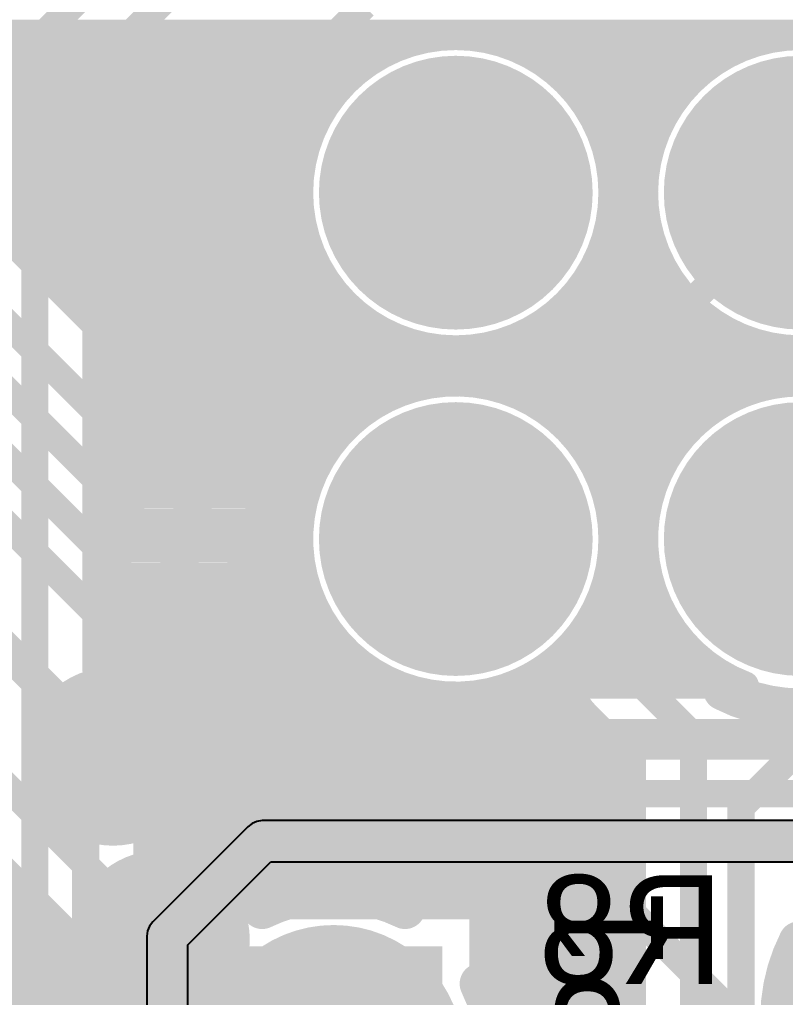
# Model space of a CAD drawing. Header units: millimetres. Extents: x 0.11 to 5.67, y 0.55 to 4.24.
# Drawn here: x 2.5536 to 2.7757, y 2.7903 to 3.0738 of the extents above; entities that cross this region are included whole.
import ezdxf

# ---------------------------------------------------------------- set-up
doc = ezdxf.new("R2010")
doc.units = ezdxf.units.MM
doc.header["$MEASUREMENT"] = 0
for name, color, linetype in [('BottomLayer', 5, 'Continuous'), ('BottomOverlay', 54, 'Continuous'), ('BottomSolder', 6, 'Continuous'), ('InternalPlane1', 76, 'Continuous'), ('InternalPlane2', 16, 'Continuous'), ('MultiLayer', 9, 'Continuous'), ('PadHoleLayer', 156, 'Continuous'), ('TopLayer', 1, 'Continuous'), ('TopOverlay', 2, 'Continuous'), ('TopSolder', 216, 'Continuous'), ('ViaHoleLayer', 16, 'Continuous')]:
    doc.layers.add(name, color=color, linetype=linetype)

# ---------------------------------------------------------------- blocks, each defined once
blk = doc.blocks.new('NANOPINEO_CORE_1')
at = {"layer": 'BottomLayer', "const_width": 0.0315}
for points in [[(0.37146, -0.58169, 1), (0.40295, -0.58169, 1)], [(0.47146, -0.58169, 1), (0.50295, -0.58169, 1)], [(0.37146, -0.68209, 1), (0.40295, -0.68209, 1)], [(0.47146, -0.68209, 1), (0.50295, -0.68209, 1)]]:
    blk.add_lwpolyline(points, format="xyb", close=True, dxfattribs=at)
at = {"layer": 'BottomSolder', "const_width": 0.03346}
for points in [[(0.37047, -0.58169, 1), (0.40394, -0.58169, 1)], [(0.47047, -0.58169, 1), (0.50394, -0.58169, 1)], [(0.37047, -0.68209, 1), (0.40394, -0.68209, 1)], [(0.47047, -0.68209, 1), (0.50394, -0.68209, 1)]]:
    blk.add_lwpolyline(points, format="xyb", close=True, dxfattribs=at)
at = {"layer": 'InternalPlane1', "const_width": 0.03968}
for points in [[(0.36736, -0.58169, 1), (0.40705, -0.58169, 1)], [(0.46736, -0.58169, 1), (0.50705, -0.58169, 1)], [(0.36736, -0.68209, 1), (0.40705, -0.68209, 1)], [(0.46736, -0.68209, 1), (0.50705, -0.68209, 1)]]:
    blk.add_lwpolyline(points, format="xyb", close=True, dxfattribs=at)
at = {"layer": 'InternalPlane2', "const_width": 0.01181}
for points in [[(0.36486, -0.53784, -0.240079), (0.40955, -0.53784)], [(0.46486, -0.53784, -0.240079), (0.50955, -0.53784)], [(0.43105, -0.55935, -0.240079), (0.43105, -0.60403)], [(0.44336, -0.60403, -0.240079), (0.44336, -0.55935)], [(0.53105, -0.55935, -0.240079), (0.53105, -0.60403)], [(0.40955, -0.62554, -0.240079), (0.36486, -0.62554)], [(0.50955, -0.62554, -0.240079), (0.46486, -0.62554)]]:
    blk.add_lwpolyline(points, format="xyb", dxfattribs=at)
at = {"layer": 'InternalPlane2'}
for points, const_width in [([(0.40659, -0.53784, 1), (0.4125, -0.53784, 1)], 0.00591), ([(0.46191, -0.53784, 1), (0.46782, -0.53784, 1)], 0.00591), ([(0.50659, -0.53784, 1), (0.5125, -0.53784, 1)], 0.00591), ([(0.4281, -0.55935, 1), (0.43401, -0.55935, 1)], 0.00591), ([(0.4404, -0.55935, 1), (0.44631, -0.55935, 1)], 0.00591), ([(0.5281, -0.55935, 1), (0.53401, -0.55935, 1)], 0.00591), ([(0.4281, -0.60403, 1), (0.43401, -0.60403, 1)], 0.00591), ([(0.4404, -0.60403, 1), (0.44631, -0.60403, 1)], 0.00591), ([(0.5281, -0.60403, 1), (0.53401, -0.60403, 1)], 0.00591), ([(0.40659, -0.62554, 1), (0.4125, -0.62554, 1)], 0.00591), ([(0.46191, -0.62554, 1), (0.46782, -0.62554, 1)], 0.00591), ([(0.50659, -0.62554, 1), (0.5125, -0.62554, 1)], 0.00591), ([(0.36736, -0.68209, 1), (0.40705, -0.68209, 1)], 0.03968), ([(0.46736, -0.68209, 1), (0.50705, -0.68209, 1)], 0.03968)]:
    blk.add_lwpolyline(points, format="xyb", close=True, dxfattribs=dict(at, const_width=const_width))
at = {"layer": 'MultiLayer', "const_width": 0.0315}
for points in [[(0.37146, -0.58169, 1), (0.40295, -0.58169, 1)], [(0.47146, -0.58169, 1), (0.50295, -0.58169, 1)], [(0.37146, -0.68209, 1), (0.40295, -0.68209, 1)], [(0.47146, -0.68209, 1), (0.50295, -0.68209, 1)]]:
    blk.add_lwpolyline(points, format="xyb", close=True, dxfattribs=at)
at = {"layer": 'PadHoleLayer', "const_width": 0.01969}
for points in [[(0.37736, -0.58169, 1), (0.39705, -0.58169, 1)], [(0.47736, -0.58169, 1), (0.49705, -0.58169, 1)], [(0.37736, -0.68209, 1), (0.39705, -0.68209, 1)], [(0.47736, -0.68209, 1), (0.49705, -0.68209, 1)]]:
    blk.add_lwpolyline(points, format="xyb", close=True, dxfattribs=at)
at = {"layer": 'TopLayer', "const_width": 0.0315}
for points in [[(0.37146, -0.58169, 1), (0.40295, -0.58169, 1)], [(0.47146, -0.58169, 1), (0.50295, -0.58169, 1)], [(0.37146, -0.68209, 1), (0.40295, -0.68209, 1)], [(0.47146, -0.68209, 1), (0.50295, -0.68209, 1)]]:
    blk.add_lwpolyline(points, format="xyb", close=True, dxfattribs=at)
at = {"layer": 'TopOverlay', "const_width": 0.00787}
for points in [[(0.51181, -0.52559), (-0.43799, -0.52559)], [(0.54429, -0.55807), (0.51181, -0.52559)], [(0.54429, -0.55807), (0.54429, -0.70571)], [(0.54429, -0.70571), (0.51378, -0.73622)]]:
    blk.add_lwpolyline(points, dxfattribs=at)
at = {"layer": 'TopOverlay', "const_width": 0.00394}
for points in [[(0.50984, -0.52559, 1), (0.51378, -0.52559, 1)], [(0.50984, -0.52559, 1), (0.51378, -0.52559, 1)], [(0.54232, -0.55807, 1), (0.54626, -0.55807, 1)], [(0.54232, -0.55807, 1), (0.54626, -0.55807, 1)], [(0.54232, -0.70571, 1), (0.54626, -0.70571, 1)], [(0.54232, -0.70571, 1), (0.54626, -0.70571, 1)]]:
    blk.add_lwpolyline(points, format="xyb", close=True, dxfattribs=at)
at = {"layer": 'TopSolder', "const_width": 0.03346}
for points in [[(0.37047, -0.58169, 1), (0.40394, -0.58169, 1)], [(0.47047, -0.58169, 1), (0.50394, -0.58169, 1)], [(0.37047, -0.68209, 1), (0.40394, -0.68209, 1)], [(0.47047, -0.68209, 1), (0.50394, -0.68209, 1)]]:
    blk.add_lwpolyline(points, format="xyb", close=True, dxfattribs=at)
blk = doc.blocks.new('PLS2_08_47')
at = {"layer": 'BottomLayer'}
blk.add_solid([(-0.02953, -0.02953), (0.02953, -0.02953), (-0.02953, 0.02953), (0.02953, 0.02953)], dxfattribs=at)
at = {"layer": 'BottomSolder'}
blk.add_solid([(-0.0315, -0.0315), (0.0315, -0.0315), (-0.0315, 0.0315), (0.0315, 0.0315)], dxfattribs=at)
at = {"layer": 'InternalPlane1', "const_width": 0.03772}
blk.add_lwpolyline([(-0.01886, 0, 1), (0.01886, 0, 1)], format="xyb", close=True, dxfattribs=at)
at = {"layer": 'InternalPlane2', "const_width": 0.01181}
for points in [[(-0.02071, 0.04246, -0.230868), (0.02071, 0.04246)], [(-0.04246, -0.02071, -0.230868), (-0.04246, 0.02071)], [(0.02071, -0.04246, -0.230868), (-0.02071, -0.04246)]]:
    blk.add_lwpolyline(points, format="xyb", dxfattribs=at)
at = {"layer": 'InternalPlane2', "const_width": 0.00591}
for points in [[(-0.02366, 0.04246, 1), (-0.01776, 0.04246, 1)], [(-0.04542, 0.02071, 1), (-0.03951, 0.02071, 1)], [(-0.04542, -0.02071, 1), (-0.03951, -0.02071, 1)], [(-0.02366, -0.04246, 1), (-0.01776, -0.04246, 1)]]:
    blk.add_lwpolyline(points, format="xyb", close=True, dxfattribs=at)
at = {"layer": 'MultiLayer'}
blk.add_solid([(-0.02953, -0.02953), (0.02953, -0.02953), (-0.02953, 0.02953), (0.02953, 0.02953)], dxfattribs=at)
at = {"layer": 'PadHoleLayer', "const_width": 0.01772}
blk.add_lwpolyline([(-0.00886, 0, 1), (0.00886, 0, 1)], format="xyb", close=True, dxfattribs=at)
at = {"layer": 'TopLayer'}
blk.add_solid([(-0.02953, -0.02953), (0.02953, -0.02953), (-0.02953, 0.02953), (0.02953, 0.02953)], dxfattribs=at)
at = {"layer": 'TopOverlay', "const_width": 0.00787}
for points in [[(-0.04331, -0.04331), (-0.04331, 0.04331)], [(0.59449, 0.04331), (-0.04331, 0.04331)], [(0.59449, -0.04331), (-0.04331, -0.04331)]]:
    blk.add_lwpolyline(points, dxfattribs=at)
at = {"layer": 'TopOverlay', "const_width": 0.00394}
for points in [[(-0.04528, 0.04331, 1), (-0.04134, 0.04331, 1)], [(-0.04528, 0.04331, 1), (-0.04134, 0.04331, 1)], [(-0.04528, -0.04331, 1), (-0.04134, -0.04331, 1)], [(-0.04528, -0.04331, 1), (-0.04134, -0.04331, 1)]]:
    blk.add_lwpolyline(points, format="xyb", close=True, dxfattribs=at)
at = {"layer": 'TopSolder'}
blk.add_solid([(-0.0315, -0.0315), (0.0315, -0.0315), (-0.0315, 0.0315), (0.0315, 0.0315)], dxfattribs=at)
blk = doc.blocks.new('CC8X11_5_L_229')
at = {"layer": 'InternalPlane1', "const_width": 0.01181}
blk.add_lwpolyline([(0.18103, 0.02203, -0.240079), (0.18103, -0.02203)], format="xyb", dxfattribs=at)
at = {"layer": 'InternalPlane1', "const_width": 0.00591}
blk.add_lwpolyline([(0.17808, -0.02203, 1), (0.18399, -0.02203, 1)], format="xyb", close=True, dxfattribs=at)

msp = doc.modelspace()

# ---------------------------------------------------------------- linework, layer by layer
at = {"layer": 'BottomLayer'}
for points, const_width in [([(2.50984, 3.06987), (4.4252, 3.06987)], 0.00787), ([(2.50984, 3.062), (2.6561, 3.062)], 0.00787), ([(2.70414, 3.062), (2.7561, 3.062)], 0.00787), ([(2.50984, 3.05413), (2.64666, 3.05413)], 0.00787), ([(2.71358, 3.05413), (2.74666, 3.05413)], 0.00787), ([(2.50984, 3.05104), (2.63492, 2.92595)], 0.00787), ([(2.51463, 3.04625), (2.6409, 3.04625)], 0.00787), ([(2.71933, 3.04625), (2.7409, 3.04625)], 0.00787), ([(2.49213, 3.0437), (2.67263, 2.86319)], 0.00787), ([(2.47835, 3.03799), (2.66693, 2.84941)], 0.00787), ([(2.5225, 3.03838), (2.63731, 3.03838)], 0.00787), ([(2.72292, 3.03838), (2.73731, 3.03838)], 0.00787), ([(2.46457, 3.03228), (2.66122, 2.83563)], 0.00787), ([(2.53037, 3.0305), (2.63537, 3.0305)], 0.00787), ([(2.72487, 3.0305), (2.73537, 3.0305)], 0.00787), ([(2.45079, 3.02657), (2.65551, 2.82185)], 0.00787), ([(2.53825, 3.02263), (2.63485, 3.02263)], 0.00787), ([(2.72538, 3.02263), (2.73485, 3.02263)], 0.00787), ([(2.54612, 3.01476), (2.63572, 3.01476)], 0.00787), ([(2.72452, 3.01476), (2.73572, 3.01476)], 0.00787), ([(2.554, 3.00688), (2.63805, 3.00688)], 0.00787), ([(2.72219, 3.00688), (2.73805, 3.00688)], 0.00787), ([(2.56187, 2.99901), (2.64212, 2.99901)], 0.00787), ([(2.71812, 2.99901), (2.74212, 2.99901)], 0.00787), ([(2.56974, 2.99113), (2.64858, 2.99113)], 0.00787), ([(2.71165, 2.99113), (2.74858, 2.99113)], 0.00787), ([(2.57762, 2.98326), (2.6596, 2.98326)], 0.00787), ([(2.70063, 2.98326), (2.7596, 2.98326)], 0.00787), ([(2.58549, 2.97539), (4.60236, 2.97539)], 0.00787), ([(2.59337, 2.96751), (2.67069, 2.96751)], 0.00787), ([(2.68954, 2.96751), (2.77069, 2.96751)], 0.00787), ([(2.60124, 2.95964), (2.65321, 2.95964)], 0.00787), ([(2.70703, 2.95964), (2.75321, 2.95964)], 0.00787), ([(2.60911, 2.95176), (2.64497, 2.95176)], 0.00787), ([(2.71527, 2.95176), (2.74497, 2.95176)], 0.00787), ([(2.61699, 2.94389), (2.63983, 2.94389)], 0.00787), ([(2.7204, 2.94389), (2.73983, 2.94389)], 0.00787), ([(2.62486, 2.93602), (2.63669, 2.93602)], 0.00787), ([(2.72355, 2.93602), (2.73669, 2.93602)], 0.00787), ([(2.72513, 2.92814), (2.73511, 2.92814)], 0.00787), ([(2.7253, 2.92027), (2.73494, 2.92027)], 0.00787), ([(2.52756, 2.91339), (2.58071, 2.86024)], 0.00984), ([(2.72408, 2.91239), (2.73616, 2.91239)], 0.00787), ([(2.72135, 2.90452), (2.73889, 2.90452)], 0.00787), ([(2.71677, 2.89665), (2.74347, 2.89665)], 0.00787), ([(2.50591, 2.89567), (2.59449, 2.80709)], 0.00787), ([(2.70949, 2.88877), (2.75075, 2.88877)], 0.00787), ([(2.6962, 2.88091), (2.76404, 2.88091)], 0.00787), ([(2.67263, 2.86319), (3.70276, 2.86319)], 0.00787), ([(2.66693, 2.84941), (3.65846, 2.84941)], 0.00787), ([(2.53307, 2.84345), (2.5689, 2.80762)], 0.00787), ([(2.66122, 2.83563), (3.61909, 2.83563)], 0.00787), ([(2.53182, 2.82578), (2.55074, 2.82578)], 0.00787), ([(2.65551, 2.82185), (2.72441, 2.82185)], 0.00787), ([(2.72441, 2.82185), (2.80807, 2.73819)], 0.00787), ([(2.52873, 2.81791), (2.55861, 2.81791)], 0.00787), ([(2.52356, 2.81003), (2.56649, 2.81003)], 0.00787), ([(2.51505, 2.80216), (2.56938, 2.80216)], 0.00787), ([(2.35335, 2.79428), (2.57233, 2.79428)], 0.00787), ([(2.35335, 2.78641), (2.57941, 2.78641)], 0.00787)]:
    msp.add_lwpolyline(points, dxfattribs=dict(at, const_width=const_width))
for points, const_width in [([(2.72539, 3.02362, 1), (2.63484, 3.02362, 1)], 0.00787), ([(2.82539, 3.02362, 1), (2.73484, 3.02362, 1)], 0.00787), ([(2.65413, 3.062, 1), (2.65807, 3.062, 1)], 0.00394), ([(2.70217, 3.062, 1), (2.70611, 3.062, 1)], 0.00394), ([(2.75413, 3.062, 1), (2.75807, 3.062, 1)], 0.00394), ([(2.64469, 3.05413, 1), (2.64863, 3.05413, 1)], 0.00394), ([(2.71161, 3.05413, 1), (2.71554, 3.05413, 1)], 0.00394), ([(2.74469, 3.05413, 1), (2.74863, 3.05413, 1)], 0.00394), ([(2.63894, 3.04625, 1), (2.64287, 3.04625, 1)], 0.00394), ([(2.71736, 3.04625, 1), (2.7213, 3.04625, 1)], 0.00394), ([(2.73894, 3.04625, 1), (2.74287, 3.04625, 1)], 0.00394), ([(2.63535, 3.03838, 1), (2.63928, 3.03838, 1)], 0.00394), ([(2.72095, 3.03838, 1), (2.72489, 3.03838, 1)], 0.00394), ([(2.73535, 3.03838, 1), (2.73928, 3.03838, 1)], 0.00394), ([(2.6334, 3.0305, 1), (2.63734, 3.0305, 1)], 0.00394), ([(2.7229, 3.0305, 1), (2.72684, 3.0305, 1)], 0.00394), ([(2.7334, 3.0305, 1), (2.73734, 3.0305, 1)], 0.00394), ([(2.63287, 3.02362, 1), (2.63681, 3.02362, 1)], 0.00394), ([(2.72343, 3.02362, 1), (2.72736, 3.02362, 1)], 0.00394), ([(2.73287, 3.02362, 1), (2.73681, 3.02362, 1)], 0.00394), ([(2.63288, 3.02263, 1), (2.63682, 3.02263, 1)], 0.00394), ([(2.72341, 3.02263, 1), (2.72735, 3.02263, 1)], 0.00394), ([(2.73288, 3.02263, 1), (2.73682, 3.02263, 1)], 0.00394), ([(2.63375, 3.01476, 1), (2.63769, 3.01476, 1)], 0.00394), ([(2.72255, 3.01476, 1), (2.72649, 3.01476, 1)], 0.00394), ([(2.73375, 3.01476, 1), (2.73769, 3.01476, 1)], 0.00394), ([(2.55203, 3.00688, 1), (2.55597, 3.00688, 1)], 0.00394), ([(2.63608, 3.00688, 1), (2.64002, 3.00688, 1)], 0.00394), ([(2.72022, 3.00688, 1), (2.72415, 3.00688, 1)], 0.00394), ([(2.73608, 3.00688, 1), (2.74002, 3.00688, 1)], 0.00394), ([(2.5599, 2.99901, 1), (2.56384, 2.99901, 1)], 0.00394), ([(2.64015, 2.99901, 1), (2.64409, 2.99901, 1)], 0.00394), ([(2.71615, 2.99901, 1), (2.72009, 2.99901, 1)], 0.00394), ([(2.74015, 2.99901, 1), (2.74409, 2.99901, 1)], 0.00394), ([(2.56778, 2.99113, 1), (2.57171, 2.99113, 1)], 0.00394), ([(2.64662, 2.99113, 1), (2.65055, 2.99113, 1)], 0.00394), ([(2.70968, 2.99113, 1), (2.71362, 2.99113, 1)], 0.00394), ([(2.74662, 2.99113, 1), (2.75055, 2.99113, 1)], 0.00394), ([(2.57565, 2.98326, 1), (2.57959, 2.98326, 1)], 0.00394), ([(2.65764, 2.98326, 1), (2.66157, 2.98326, 1)], 0.00394), ([(2.69866, 2.98326, 1), (2.7026, 2.98326, 1)], 0.00394), ([(2.75764, 2.98326, 1), (2.76157, 2.98326, 1)], 0.00394), ([(2.58352, 2.97539, 1), (2.58746, 2.97539, 1)], 0.00394), ([(2.5914, 2.96751, 1), (2.59533, 2.96751, 1)], 0.00394), ([(2.66872, 2.96751, 1), (2.67266, 2.96751, 1)], 0.00394), ([(2.68757, 2.96751, 1), (2.69151, 2.96751, 1)], 0.00394), ([(2.76872, 2.96751, 1), (2.77266, 2.96751, 1)], 0.00394), ([(2.59927, 2.95964, 1), (2.60321, 2.95964, 1)], 0.00394), ([(2.65124, 2.95964, 1), (2.65518, 2.95964, 1)], 0.00394), ([(2.70506, 2.95964, 1), (2.709, 2.95964, 1)], 0.00394), ([(2.75124, 2.95964, 1), (2.75518, 2.95964, 1)], 0.00394), ([(2.60715, 2.95176, 1), (2.61108, 2.95176, 1)], 0.00394), ([(2.643, 2.95176, 1), (2.64694, 2.95176, 1)], 0.00394), ([(2.7133, 2.95176, 1), (2.71724, 2.95176, 1)], 0.00394), ([(2.743, 2.95176, 1), (2.74694, 2.95176, 1)], 0.00394), ([(2.61502, 2.94389, 1), (2.61896, 2.94389, 1)], 0.00394), ([(2.63786, 2.94389, 1), (2.6418, 2.94389, 1)], 0.00394), ([(2.71844, 2.94389, 1), (2.72237, 2.94389, 1)], 0.00394), ([(2.73786, 2.94389, 1), (2.7418, 2.94389, 1)], 0.00394), ([(2.62289, 2.93602, 1), (2.62683, 2.93602, 1)], 0.00394), ([(2.63472, 2.93602, 1), (2.63865, 2.93602, 1)], 0.00394), ([(2.72158, 2.93602, 1), (2.72552, 2.93602, 1)], 0.00394), ([(2.73472, 2.93602, 1), (2.73865, 2.93602, 1)], 0.00394), ([(2.72316, 2.92814, 1), (2.72709, 2.92814, 1)], 0.00394), ([(2.73314, 2.92814, 1), (2.73708, 2.92814, 1)], 0.00394), ([(2.63296, 2.92595, 1), (2.63689, 2.92595, 1)], 0.00394), ([(2.63296, 2.92595, 1), (2.63689, 2.92595, 1)], 0.00394), ([(2.72343, 2.92323, 1), (2.72736, 2.92323, 1)], 0.00394), ([(2.72343, 2.92323, 1), (2.72736, 2.92323, 1)], 0.00394), ([(2.72333, 2.92027, 1), (2.72727, 2.92027, 1)], 0.00394), ([(2.73297, 2.92027, 1), (2.73691, 2.92027, 1)], 0.00394), ([(2.72211, 2.91239, 1), (2.72605, 2.91239, 1)], 0.00394), ([(2.73419, 2.91239, 1), (2.73813, 2.91239, 1)], 0.00394), ([(2.71938, 2.90452, 1), (2.72332, 2.90452, 1)], 0.00394), ([(2.73692, 2.90452, 1), (2.74086, 2.90452, 1)], 0.00394), ([(2.7148, 2.89665, 1), (2.71874, 2.89665, 1)], 0.00394), ([(2.7415, 2.89665, 1), (2.74544, 2.89665, 1)], 0.00394), ([(2.70752, 2.88877, 1), (2.71146, 2.88877, 1)], 0.00394), ([(2.74878, 2.88877, 1), (2.75272, 2.88877, 1)], 0.00394), ([(2.69423, 2.88091, 1), (2.69817, 2.88091, 1)], 0.00394), ([(2.69423, 2.88091, 1), (2.69817, 2.88091, 1)], 0.00394), ([(2.76207, 2.88091, 1), (2.766, 2.88091, 1)], 0.00394), ([(2.76207, 2.88091, 1), (2.766, 2.88091, 1)], 0.00394), ([(2.5748, 2.86024, 1), (2.58661, 2.86024, 1)], 0.01181), ([(2.67067, 2.86319, 1), (2.6746, 2.86319, 1)], 0.00394), ([(2.67067, 2.86319, 1), (2.6746, 2.86319, 1)], 0.00394), ([(2.57825, 2.86024, 1), (2.58317, 2.86024, 1)], 0.00492), ([(2.66496, 2.84941, 1), (2.6689, 2.84941, 1)], 0.00394), ([(2.66496, 2.84941, 1), (2.6689, 2.84941, 1)], 0.00394), ([(2.65925, 2.83563, 1), (2.66319, 2.83563, 1)], 0.00394), ([(2.65925, 2.83563, 1), (2.66319, 2.83563, 1)], 0.00394), ([(2.54877, 2.82578, 1), (2.55271, 2.82578, 1)], 0.00394), ([(2.65354, 2.82185, 1), (2.65748, 2.82185, 1)], 0.00394), ([(2.65354, 2.82185, 1), (2.65748, 2.82185, 1)], 0.00394), ([(2.72244, 2.82185, 1), (2.72638, 2.82185, 1)], 0.00394), ([(2.72244, 2.82185, 1), (2.72638, 2.82185, 1)], 0.00394), ([(2.55665, 2.81791, 1), (2.56058, 2.81791, 1)], 0.00394), ([(2.58858, 2.80709, 1), (2.60039, 2.80709, 1)], 0.01181), ([(2.56452, 2.81003, 1), (2.56846, 2.81003, 1)], 0.00394), ([(2.56693, 2.80762, 1), (2.57087, 2.80762, 1)], 0.00394), ([(2.56693, 2.80762, 1), (2.57087, 2.80762, 1)], 0.00394), ([(2.59252, 2.80709, 1), (2.59646, 2.80709, 1)], 0.00394), ([(2.56741, 2.80216, 1), (2.57135, 2.80216, 1)], 0.00394), ([(2.57036, 2.79428, 1), (2.5743, 2.79428, 1)], 0.00394)]:
    msp.add_lwpolyline(points, format="xyb", close=True, dxfattribs=dict(at, const_width=const_width))
at = {"layer": 'BottomLayer', "const_width": 0.00787}
for points in [[(2.63492, 2.92595, -0.970325), (2.72539, 2.92323)], [(2.76404, 2.88091, -1.904576), (2.82539, 2.92323)], [(2.72539, 2.92323, -0.311431), (2.6962, 2.88091)], [(2.60138, 2.78244, -0.502976), (2.5689, 2.80762)]]:
    msp.add_lwpolyline(points, format="xyb", dxfattribs=at)
at = {"layer": 'InternalPlane1', "const_width": 0.02591}
for points in [[(2.56776, 2.86024, 1), (2.59366, 2.86024, 1)], [(2.58154, 2.80709, 1), (2.60744, 2.80709, 1)]]:
    msp.add_lwpolyline(points, format="xyb", close=True, dxfattribs=at)
at = {"layer": 'InternalPlane2'}
for p, q in [((2.62104, 2.84079), (2.6198, 2.83984)), ((2.62247, 2.84138), (2.62104, 2.84079)), ((2.62402, 2.84159), (2.62247, 2.84138)), ((2.78395, 2.84159), (2.62402, 2.84159)), ((2.6198, 2.83984), (2.59224, 2.81228)), ((2.60241, 2.8056), (2.62648, 2.82967)), ((2.62648, 2.82967), (2.78642, 2.82967)), ((2.59224, 2.81228), (2.5913, 2.81105)), ((2.5907, 2.80961), (2.5905, 2.80807)), ((2.5913, 2.81105), (2.5907, 2.80961)), ((2.5905, 2.80807), (2.5905, 1.77559)), ((2.60241, 1.77806), (2.60241, 2.8056))]:
    msp.add_line(p, q, dxfattribs=at)
for points, const_width in [([(2.56776, 2.86024, 1), (2.59366, 2.86024, 1)], 0.02591), ([(2.62106, 2.83563, 1), (2.62697, 2.83563, 1)], 0.00591), ([(2.62106, 2.83563, 1), (2.62697, 2.83563, 1)], 0.00591), ([(2.58154, 2.80709, 1), (2.60744, 2.80709, 1)], 0.02591), ([(2.5935, 2.80807, 1), (2.59941, 2.80807, 1)], 0.00591), ([(2.5935, 2.80807, 1), (2.59941, 2.80807, 1)], 0.00591)]:
    msp.add_lwpolyline(points, format="xyb", close=True, dxfattribs=dict(at, const_width=const_width))
at = {"layer": 'InternalPlane2', "const_width": 0.01181}
for points in [[(2.59646, 2.80807), (2.62402, 2.83563)], [(2.62402, 2.83563), (2.78642, 2.83563)], [(2.59646, 1.77559), (2.59646, 2.80807)]]:
    msp.add_lwpolyline(points, dxfattribs=at)
at = {"layer": 'MultiLayer', "const_width": 0.01181}
for points in [[(2.5748, 2.86024, 1), (2.58661, 2.86024, 1)], [(2.58858, 2.80709, 1), (2.60039, 2.80709, 1)]]:
    msp.add_lwpolyline(points, format="xyb", close=True, dxfattribs=at)
at = {"layer": 'TopLayer', "const_width": 0.00787}
for points in [[(2.55807, 3.06693), (2.59646, 3.10532)], [(2.57579, 3.05959), (2.6038, 3.0876)], [(2.58607, 3.06987), (2.9166, 3.06987)], [(2.55807, 2.60551), (2.55807, 3.06693)], [(2.5782, 3.062), (2.6561, 3.062)], [(2.70414, 3.062), (2.7561, 3.062)], [(2.57579, 2.88535), (2.57579, 3.05959)], [(2.57579, 3.05413), (2.64666, 3.05413)], [(2.71358, 3.05413), (2.74666, 3.05413)], [(2.57579, 3.04625), (2.6409, 3.04625)], [(2.71933, 3.04625), (2.7409, 3.04625)], [(2.57579, 3.03838), (2.63731, 3.03838)], [(2.72292, 3.03838), (2.73731, 3.03838)], [(2.57579, 3.0305), (2.63537, 3.0305)], [(2.72487, 3.0305), (2.73537, 3.0305)], [(2.73032, 2.97382), (2.78012, 3.02362)], [(2.57579, 3.02263), (2.63485, 3.02263)], [(2.72538, 3.02263), (2.73485, 3.02263)], [(2.57579, 3.01476), (2.63572, 3.01476)], [(2.72452, 3.01476), (2.73572, 3.01476)], [(2.57579, 3.00688), (2.63805, 3.00688)], [(2.71779, 2.98635), (2.73813, 3.00669)], [(2.72219, 3.00688), (2.73805, 3.00688)], [(2.57579, 2.99901), (2.64212, 2.99901)], [(2.71812, 2.99901), (2.73045, 2.99901)], [(2.57579, 2.99113), (2.64858, 2.99113)], [(2.71165, 2.99113), (2.72258, 2.99113)], [(2.57579, 2.98326), (2.6596, 2.98326)], [(2.70063, 2.98326), (2.71532, 2.98326)], [(2.74803, 2.96648), (2.76318, 2.98163)], [(2.57579, 2.97539), (2.71267, 2.97539)], [(2.75694, 2.97539), (2.81134, 2.97539)], [(2.7126, 2.95477), (2.7126, 2.97382)], [(2.73032, 2.88484), (2.73032, 2.97382)], [(2.57579, 2.96751), (2.67069, 2.96751)], [(2.68954, 2.96751), (2.7126, 2.96751)], [(2.74906, 2.96751), (2.77069, 2.96751)], [(2.74803, 2.95517), (2.74803, 2.96648)], [(2.57579, 2.95964), (2.65321, 2.95964)], [(2.70703, 2.95964), (2.7126, 2.95964)], [(2.74803, 2.95964), (2.75321, 2.95964)], [(2.57579, 2.95176), (2.64497, 2.95176)], [(2.57579, 2.94389), (2.63983, 2.94389)], [(2.57579, 2.93602), (2.63669, 2.93602)], [(2.57579, 2.92814), (2.63511, 2.92814)], [(2.57579, 2.92027), (2.63494, 2.92027)], [(2.57579, 2.91239), (2.63616, 2.91239)], [(2.57579, 2.90452), (2.63889, 2.90452)], [(2.57579, 2.89665), (2.64347, 2.89665)], [(2.7126, 2.88484), (2.7126, 2.89169)], [(2.57579, 2.88877), (2.65075, 2.88877)], [(2.70949, 2.88877), (2.7126, 2.88877)], [(2.73032, 2.88484), (2.74902, 2.86614)], [(2.59581, 2.8809), (2.66405, 2.8809)], [(2.69618, 2.8809), (2.71304, 2.8809)], [(2.60288, 2.87302), (2.71712, 2.87302)], [(2.71779, 2.87231), (2.7313, 2.8588)], [(2.7628, 2.84547), (2.78543, 2.86811)], [(2.60582, 2.86515), (2.72495, 2.86515)], [(2.74902, 2.63091), (2.74902, 2.86614)], [(2.57283, 2.85138), (2.58071, 2.85925)], [(2.58071, 2.85925), (2.58071, 2.86024)], [(2.60613, 2.85728), (2.7313, 2.85728)], [(2.7313, 2.63091), (2.7313, 2.8588)], [(2.57283, 2.47933), (2.57283, 2.85138)], [(2.60389, 2.8494), (2.7313, 2.8494)], [(2.7628, 2.64252), (2.7628, 2.84547)], [(2.59817, 2.84153), (2.7313, 2.84153)], [(2.59055, 2.83237), (2.59055, 2.83661)], [(2.59055, 2.83365), (2.7313, 2.83365)], [(2.61196, 2.82578), (2.7313, 2.82578)], [(2.61768, 2.81791), (2.7313, 2.81791)], [(2.61811, 2.81693), (2.68799, 2.81693)], [(2.68799, 2.75057), (2.68799, 2.81693)], [(2.68799, 2.81003), (2.7313, 2.81003)], [(2.59449, 2.75084), (2.59449, 2.80709)], [(2.68799, 2.80216), (2.7313, 2.80216)], [(2.68799, 2.79428), (2.7313, 2.79428)], [(2.68799, 2.78641), (2.7313, 2.78641)]]:
    msp.add_lwpolyline(points, dxfattribs=at)
at = {"layer": 'TopLayer'}
for points, const_width in [([(2.5841, 3.06987, 1), (2.58804, 3.06987, 1)], 0.00394), ([(2.72539, 3.02362, 1), (2.63484, 3.02362, 1)], 0.00787), ([(2.5561, 3.06693, 1), (2.56004, 3.06693, 1)], 0.00394), ([(2.5561, 3.06693, 1), (2.56004, 3.06693, 1)], 0.00394), ([(2.57623, 3.062, 1), (2.58017, 3.062, 1)], 0.00394), ([(2.65413, 3.062, 1), (2.65807, 3.062, 1)], 0.00394), ([(2.70217, 3.062, 1), (2.70611, 3.062, 1)], 0.00394), ([(2.75413, 3.062, 1), (2.75807, 3.062, 1)], 0.00394), ([(2.57382, 3.05959, 1), (2.57776, 3.05959, 1)], 0.00394), ([(2.57382, 3.05959, 1), (2.57776, 3.05959, 1)], 0.00394), ([(2.57382, 3.05413, 1), (2.57776, 3.05413, 1)], 0.00394), ([(2.64469, 3.05413, 1), (2.64863, 3.05413, 1)], 0.00394), ([(2.71161, 3.05413, 1), (2.71554, 3.05413, 1)], 0.00394), ([(2.74469, 3.05413, 1), (2.74863, 3.05413, 1)], 0.00394), ([(2.57382, 3.04625, 1), (2.57776, 3.04625, 1)], 0.00394), ([(2.63894, 3.04625, 1), (2.64287, 3.04625, 1)], 0.00394), ([(2.71736, 3.04625, 1), (2.7213, 3.04625, 1)], 0.00394), ([(2.73894, 3.04625, 1), (2.74287, 3.04625, 1)], 0.00394), ([(2.57382, 3.03838, 1), (2.57776, 3.03838, 1)], 0.00394), ([(2.63535, 3.03838, 1), (2.63928, 3.03838, 1)], 0.00394), ([(2.72095, 3.03838, 1), (2.72489, 3.03838, 1)], 0.00394), ([(2.73535, 3.03838, 1), (2.73928, 3.03838, 1)], 0.00394), ([(2.57382, 3.0305, 1), (2.57776, 3.0305, 1)], 0.00394), ([(2.6334, 3.0305, 1), (2.63734, 3.0305, 1)], 0.00394), ([(2.7229, 3.0305, 1), (2.72684, 3.0305, 1)], 0.00394), ([(2.7334, 3.0305, 1), (2.73734, 3.0305, 1)], 0.00394), ([(2.63287, 3.02362, 1), (2.63681, 3.02362, 1)], 0.00394), ([(2.72343, 3.02362, 1), (2.72736, 3.02362, 1)], 0.00394), ([(2.57382, 3.02263, 1), (2.57776, 3.02263, 1)], 0.00394), ([(2.63288, 3.02263, 1), (2.63682, 3.02263, 1)], 0.00394), ([(2.72341, 3.02263, 1), (2.72735, 3.02263, 1)], 0.00394), ([(2.73288, 3.02263, 1), (2.73682, 3.02263, 1)], 0.00394), ([(2.57382, 3.01476, 1), (2.57776, 3.01476, 1)], 0.00394), ([(2.63375, 3.01476, 1), (2.63769, 3.01476, 1)], 0.00394), ([(2.72255, 3.01476, 1), (2.72649, 3.01476, 1)], 0.00394), ([(2.73375, 3.01476, 1), (2.73769, 3.01476, 1)], 0.00394), ([(2.57382, 3.00688, 1), (2.57776, 3.00688, 1)], 0.00394), ([(2.63608, 3.00688, 1), (2.64002, 3.00688, 1)], 0.00394), ([(2.72022, 3.00688, 1), (2.72415, 3.00688, 1)], 0.00394), ([(2.73608, 3.00688, 1), (2.74002, 3.00688, 1)], 0.00394), ([(2.73616, 3.00669, 1), (2.7401, 3.00669, 1)], 0.00394), ([(2.73616, 3.00669, 1), (2.7401, 3.00669, 1)], 0.00394), ([(2.57382, 2.99901, 1), (2.57776, 2.99901, 1)], 0.00394), ([(2.64015, 2.99901, 1), (2.64409, 2.99901, 1)], 0.00394), ([(2.71615, 2.99901, 1), (2.72009, 2.99901, 1)], 0.00394), ([(2.72848, 2.99901, 1), (2.73242, 2.99901, 1)], 0.00394), ([(2.57382, 2.99113, 1), (2.57776, 2.99113, 1)], 0.00394), ([(2.64662, 2.99113, 1), (2.65055, 2.99113, 1)], 0.00394), ([(2.70968, 2.99113, 1), (2.71362, 2.99113, 1)], 0.00394), ([(2.72061, 2.99113, 1), (2.72454, 2.99113, 1)], 0.00394), ([(2.71582, 2.98635, 1), (2.71976, 2.98635, 1)], 0.00394), ([(2.71582, 2.98635, 1), (2.71976, 2.98635, 1)], 0.00394), ([(2.71582, 2.98635, 1), (2.71976, 2.98635, 1)], 0.00394), ([(2.57382, 2.98326, 1), (2.57776, 2.98326, 1)], 0.00394), ([(2.65764, 2.98326, 1), (2.66157, 2.98326, 1)], 0.00394), ([(2.69866, 2.98326, 1), (2.7026, 2.98326, 1)], 0.00394), ([(2.71336, 2.98326, 1), (2.71729, 2.98326, 1)], 0.00394), ([(2.76122, 2.98163, 1), (2.76515, 2.98163, 1)], 0.00394), ([(2.76122, 2.98163, 1), (2.76515, 2.98163, 1)], 0.00394), ([(2.57382, 2.97539, 1), (2.57776, 2.97539, 1)], 0.00394), ([(2.7107, 2.97539, 1), (2.71464, 2.97539, 1)], 0.00394), ([(2.75497, 2.97539, 1), (2.75891, 2.97539, 1)], 0.00394), ([(2.71063, 2.97382, 1), (2.71457, 2.97382, 1)], 0.00394), ([(2.71063, 2.97382, 1), (2.71457, 2.97382, 1)], 0.00394), ([(2.71063, 2.97382, 1), (2.71457, 2.97382, 1)], 0.00394), ([(2.72835, 2.97382, 1), (2.73228, 2.97382, 1)], 0.00394), ([(2.72835, 2.97382, 1), (2.73228, 2.97382, 1)], 0.00394), ([(2.57382, 2.96751, 1), (2.57776, 2.96751, 1)], 0.00394), ([(2.66872, 2.96751, 1), (2.67266, 2.96751, 1)], 0.00394), ([(2.68757, 2.96751, 1), (2.69151, 2.96751, 1)], 0.00394), ([(2.71063, 2.96751, 1), (2.71457, 2.96751, 1)], 0.00394), ([(2.74709, 2.96751, 1), (2.75103, 2.96751, 1)], 0.00394), ([(2.76872, 2.96751, 1), (2.77266, 2.96751, 1)], 0.00394), ([(2.74606, 2.96648, 1), (2.75, 2.96648, 1)], 0.00394), ([(2.74606, 2.96648, 1), (2.75, 2.96648, 1)], 0.00394), ([(2.57382, 2.95964, 1), (2.57776, 2.95964, 1)], 0.00394), ([(2.65124, 2.95964, 1), (2.65518, 2.95964, 1)], 0.00394), ([(2.70506, 2.95964, 1), (2.709, 2.95964, 1)], 0.00394), ([(2.71063, 2.95964, 1), (2.71457, 2.95964, 1)], 0.00394), ([(2.74606, 2.95964, 1), (2.75, 2.95964, 1)], 0.00394), ([(2.75124, 2.95964, 1), (2.75518, 2.95964, 1)], 0.00394), ([(2.71063, 2.95477, 1), (2.71457, 2.95477, 1)], 0.00394), ([(2.71063, 2.95477, 1), (2.71457, 2.95477, 1)], 0.00394), ([(2.74606, 2.95517, 1), (2.75, 2.95517, 1)], 0.00394), ([(2.74606, 2.95517, 1), (2.75, 2.95517, 1)], 0.00394), ([(2.57382, 2.95176, 1), (2.57776, 2.95176, 1)], 0.00394), ([(2.643, 2.95176, 1), (2.64694, 2.95176, 1)], 0.00394), ([(2.57382, 2.94389, 1), (2.57776, 2.94389, 1)], 0.00394), ([(2.63786, 2.94389, 1), (2.6418, 2.94389, 1)], 0.00394), ([(2.57382, 2.93602, 1), (2.57776, 2.93602, 1)], 0.00394), ([(2.63472, 2.93602, 1), (2.63865, 2.93602, 1)], 0.00394), ([(2.57382, 2.92814, 1), (2.57776, 2.92814, 1)], 0.00394), ([(2.63314, 2.92814, 1), (2.63708, 2.92814, 1)], 0.00394), ([(2.57382, 2.92027, 1), (2.57776, 2.92027, 1)], 0.00394), ([(2.63297, 2.92027, 1), (2.63691, 2.92027, 1)], 0.00394), ([(2.57382, 2.91239, 1), (2.57776, 2.91239, 1)], 0.00394), ([(2.63419, 2.91239, 1), (2.63813, 2.91239, 1)], 0.00394), ([(2.57382, 2.90452, 1), (2.57776, 2.90452, 1)], 0.00394), ([(2.63692, 2.90452, 1), (2.64086, 2.90452, 1)], 0.00394), ([(2.57382, 2.89665, 1), (2.57776, 2.89665, 1)], 0.00394), ([(2.6415, 2.89665, 1), (2.64544, 2.89665, 1)], 0.00394), ([(2.71063, 2.89169, 1), (2.71457, 2.89169, 1)], 0.00394), ([(2.71063, 2.89169, 1), (2.71457, 2.89169, 1)], 0.00394), ([(2.57382, 2.88877, 1), (2.57776, 2.88877, 1)], 0.00394), ([(2.64878, 2.88877, 1), (2.65272, 2.88877, 1)], 0.00394), ([(2.70752, 2.88877, 1), (2.71146, 2.88877, 1)], 0.00394), ([(2.71063, 2.88877, 1), (2.71457, 2.88877, 1)], 0.00394), ([(2.57382, 2.88535, 1), (2.57776, 2.88535, 1)], 0.00394), ([(2.57382, 2.88535, 1), (2.57776, 2.88535, 1)], 0.00394), ([(2.71063, 2.88484, 1), (2.71457, 2.88484, 1)], 0.00394), ([(2.71063, 2.88484, 1), (2.71457, 2.88484, 1)], 0.00394), ([(2.71063, 2.88484, 1), (2.71457, 2.88484, 1)], 0.00394), ([(2.72835, 2.88484, 1), (2.73228, 2.88484, 1)], 0.00394), ([(2.72835, 2.88484, 1), (2.73228, 2.88484, 1)], 0.00394), ([(2.59384, 2.8809, 1), (2.59778, 2.8809, 1)], 0.00394), ([(2.66209, 2.8809, 1), (2.66602, 2.8809, 1)], 0.00394), ([(2.69421, 2.8809, 1), (2.69815, 2.8809, 1)], 0.00394), ([(2.71107, 2.8809, 1), (2.71501, 2.8809, 1)], 0.00394), ([(2.60091, 2.87302, 1), (2.60484, 2.87302, 1)], 0.00394), ([(2.71515, 2.87302, 1), (2.71909, 2.87302, 1)], 0.00394), ([(2.71582, 2.87231, 1), (2.71976, 2.87231, 1)], 0.00394), ([(2.71582, 2.87231, 1), (2.71976, 2.87231, 1)], 0.00394), ([(2.71582, 2.87231, 1), (2.71976, 2.87231, 1)], 0.00394), ([(2.5748, 2.86024, 1), (2.58661, 2.86024, 1)], 0.01181), ([(2.60385, 2.86515, 1), (2.60779, 2.86515, 1)], 0.00394), ([(2.72298, 2.86515, 1), (2.72692, 2.86515, 1)], 0.00394), ([(2.74705, 2.86614, 1), (2.75098, 2.86614, 1)], 0.00394), ([(2.74705, 2.86614, 1), (2.75098, 2.86614, 1)], 0.00394), ([(2.57874, 2.86024, 1), (2.58268, 2.86024, 1)], 0.00394), ([(2.57874, 2.85925, 1), (2.58268, 2.85925, 1)], 0.00394), ([(2.57874, 2.85925, 1), (2.58268, 2.85925, 1)], 0.00394), ([(2.60433, 2.86024, 1), (2.60827, 2.86024, 1)], 0.00394), ([(2.60433, 2.86024, 1), (2.60827, 2.86024, 1)], 0.00394), ([(2.60416, 2.85728, 1), (2.6081, 2.85728, 1)], 0.00394), ([(2.72933, 2.8588, 1), (2.73327, 2.8588, 1)], 0.00394), ([(2.72933, 2.8588, 1), (2.73327, 2.8588, 1)], 0.00394), ([(2.72933, 2.85728, 1), (2.73327, 2.85728, 1)], 0.00394), ([(2.57087, 2.85138, 1), (2.5748, 2.85138, 1)], 0.00394), ([(2.57087, 2.85138, 1), (2.5748, 2.85138, 1)], 0.00394), ([(2.60192, 2.8494, 1), (2.60586, 2.8494, 1)], 0.00394), ([(2.72933, 2.8494, 1), (2.73327, 2.8494, 1)], 0.00394), ([(2.76083, 2.84547, 1), (2.76476, 2.84547, 1)], 0.00394), ([(2.76083, 2.84547, 1), (2.76476, 2.84547, 1)], 0.00394), ([(2.5962, 2.84153, 1), (2.60014, 2.84153, 1)], 0.00394), ([(2.72933, 2.84153, 1), (2.73327, 2.84153, 1)], 0.00394), ([(2.58858, 2.83661, 1), (2.59252, 2.83661, 1)], 0.00394), ([(2.58858, 2.83661, 1), (2.59252, 2.83661, 1)], 0.00394), ([(2.58858, 2.83365, 1), (2.59252, 2.83365, 1)], 0.00394), ([(2.72933, 2.83365, 1), (2.73327, 2.83365, 1)], 0.00394), ([(2.58858, 2.83237, 1), (2.59252, 2.83237, 1)], 0.00394), ([(2.58858, 2.83237, 1), (2.59252, 2.83237, 1)], 0.00394), ([(2.61, 2.82578, 1), (2.61393, 2.82578, 1)], 0.00394), ([(2.72933, 2.82578, 1), (2.73327, 2.82578, 1)], 0.00394), ([(2.61571, 2.81791, 1), (2.61965, 2.81791, 1)], 0.00394), ([(2.61614, 2.81693, 1), (2.62008, 2.81693, 1)], 0.00394), ([(2.61614, 2.81693, 1), (2.62008, 2.81693, 1)], 0.00394), ([(2.68602, 2.81693, 1), (2.68996, 2.81693, 1)], 0.00394), ([(2.68602, 2.81693, 1), (2.68996, 2.81693, 1)], 0.00394), ([(2.72933, 2.81791, 1), (2.73327, 2.81791, 1)], 0.00394), ([(2.58858, 2.80709, 1), (2.60039, 2.80709, 1)], 0.01181), ([(2.68602, 2.81003, 1), (2.68996, 2.81003, 1)], 0.00394), ([(2.72933, 2.81003, 1), (2.73327, 2.81003, 1)], 0.00394), ([(2.59252, 2.80709, 1), (2.59646, 2.80709, 1)], 0.00394), ([(2.68602, 2.80216, 1), (2.68996, 2.80216, 1)], 0.00394), ([(2.72933, 2.80216, 1), (2.73327, 2.80216, 1)], 0.00394), ([(2.68602, 2.79428, 1), (2.68996, 2.79428, 1)], 0.00394), ([(2.72933, 2.79428, 1), (2.73327, 2.79428, 1)], 0.00394)]:
    msp.add_lwpolyline(points, format="xyb", close=True, dxfattribs=dict(at, const_width=const_width))
at = {"layer": 'TopLayer', "const_width": 0.00787}
for points in [[(2.73813, 3.00669, -1.212712), (2.82539, 3.02362)], [(2.82539, 3.02362, -0.53151), (2.76318, 2.98163)], [(2.7126, 2.97382, -0.198912), (2.71779, 2.98635)], [(2.7126, 2.97382, -0.198912), (2.71779, 2.98635)], [(2.7126, 2.89169, -2.46515), (2.7126, 2.95477)], [(2.74803, 2.95517, -0.404924), (2.81102, 2.95631)], [(2.57579, 2.88535, -0.472098), (2.6063, 2.86024)], [(2.71779, 2.87231, -0.198912), (2.7126, 2.88484)], [(2.71779, 2.87231, -0.198912), (2.7126, 2.88484)], [(2.6063, 2.86024, -0.302776), (2.59055, 2.83661)], [(2.59055, 2.83237, -0.345449), (2.61811, 2.81693)]]:
    msp.add_lwpolyline(points, format="xyb", dxfattribs=at)
at = {"layer": 'ViaHoleLayer', "const_width": 0.00591}
for points in [[(2.57776, 2.86024, 1), (2.58366, 2.86024, 1)], [(2.59154, 2.80709, 1), (2.59744, 2.80709, 1)]]:
    msp.add_lwpolyline(points, format="xyb", close=True, dxfattribs=at)

# ---------------------------------------------------------------- block references
for name, p, rotation in [('NANOPINEO_CORE_1', (3.16732, 2.34154), 180), ('CC8X11_5_L_229', (2.96063, 2.78445), 180), ('PLS2_08_47', (2.64468, 2.77362), 270)]:
    msp.add_blockref(name, p, dxfattribs=dict(rotation=rotation))

# ---------------------------------------------------------------- texts
at = {"layer": 'BottomOverlay', "text_generation_flag": 2}
msp.add_text('R8', height=0.031496, dxfattribs=at).set_placement((2.75787, 2.79429))
at = {"layer": 'TopOverlay'}
msp.add_text('XP1', height=0.031496, rotation=90, dxfattribs=at).set_placement((2.74016, 2.74213))

doc.saveas('drawing.dxf')
